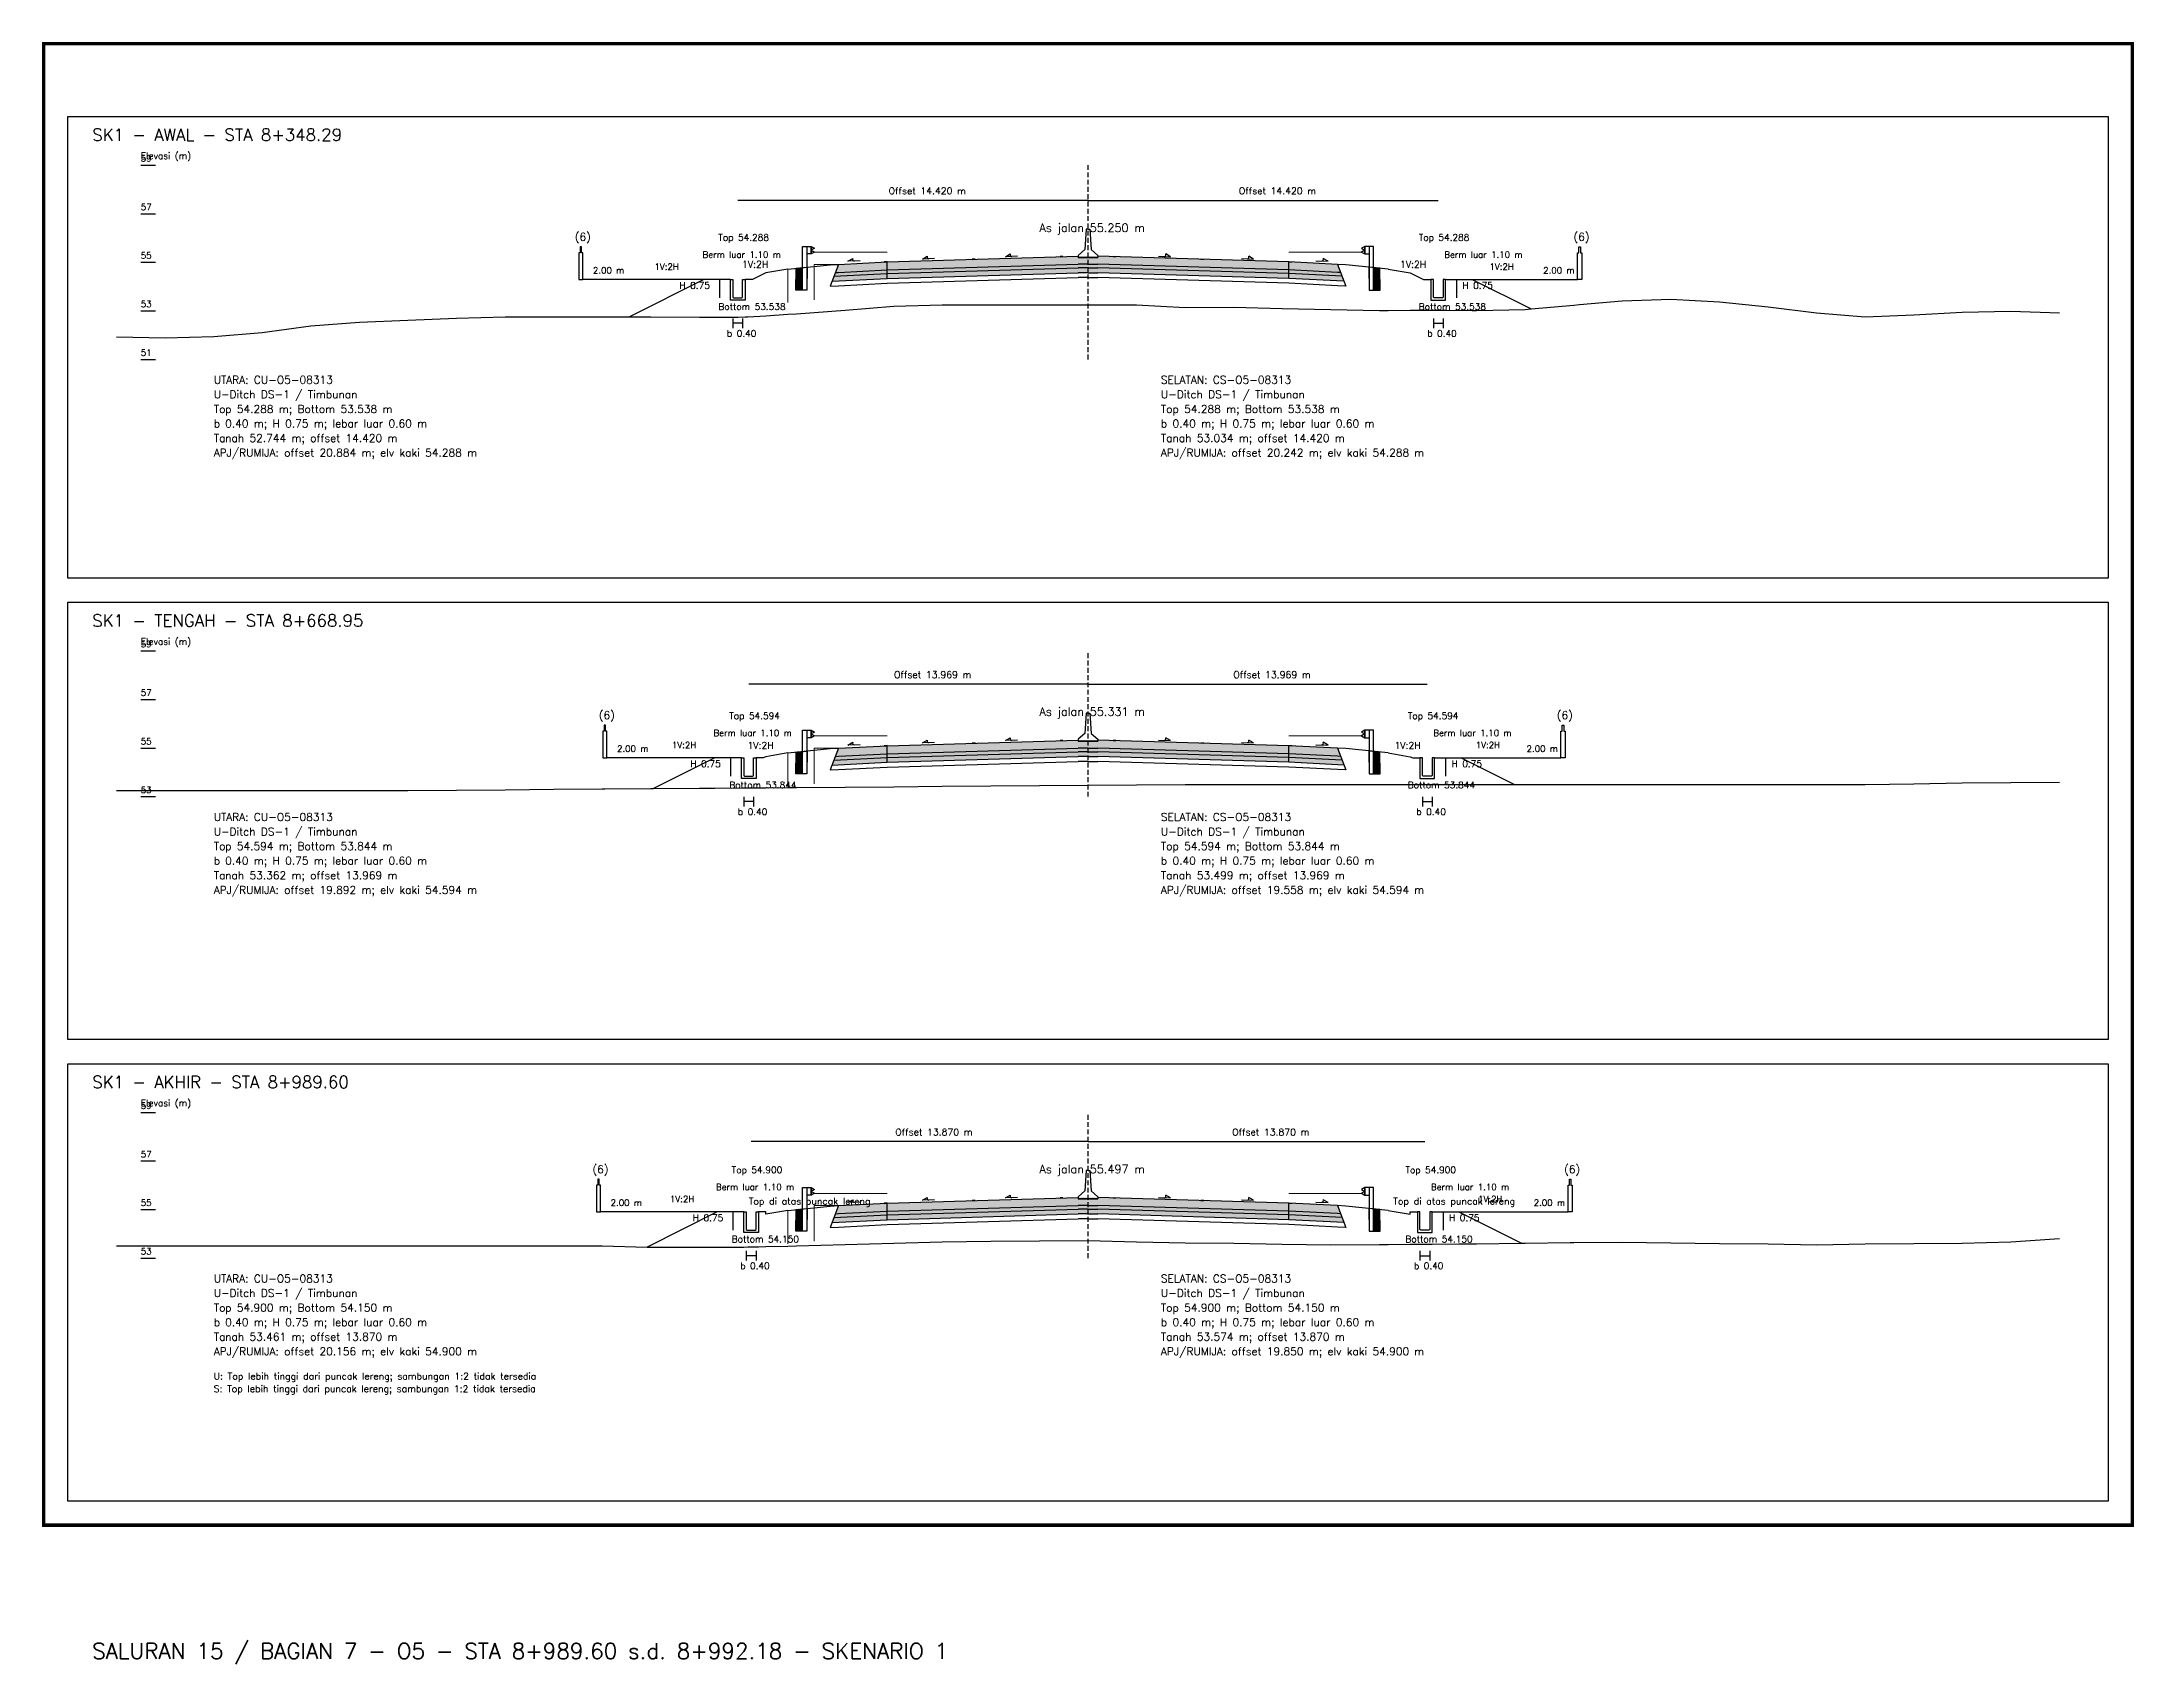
# Model space of a CAD drawing. Header units: metres. Extents: x -24715 to -24517, y 27498 to 30841.
# Drawn here: x -24714.7 to -24628.6, y 29839.7 to 29906.5 of the extents above; entities that cross this region are included whole.
import ezdxf

# ---------------------------------------------------------------- set-up
doc = ezdxf.new("R2010")
doc.units = ezdxf.units.M
doc.linetypes.add('PS_DASH', pattern=[0.3, 0.2, -0.1])
for name, color, linetype, lineweight in [('Dimensi', 230, 'Continuous', 20), ('GRS-ARSIR (HATCH)', 8, 'Continuous', 9), ('Guardrail', 20, 'Continuous', 30), ('HATCH - Beton ramping', 210, 'Continuous', 9), ('HATCH - LFA', 30, 'Continuous', 9), ('HATCH - Pavement', 50, 'Continuous', 9), ('Marka', 20, 'Continuous', 30), ('POT_ALL_GROUP', 2, 'Continuous', 70)]:
    doc.layers.add(name, color=color, linetype=linetype, lineweight=lineweight)
for name, color, linetype in [('POT_ALL_APJ', 2, 'Continuous'), ('POT_ALL_BORDER', 8, 'Continuous'), ('POT_ALL_CHANNEL1', 200, 'Continuous'), ('POT_ALL_DIM', 7, 'Continuous'), ('POT_ALL_GROUND', 1, 'Continuous'), ('POT_ALL_GUIDE', 8, 'Continuous'), ('POT_ALL_NOTE', 30, 'Continuous'), ('POT_ALL_ROAD', 4, 'Continuous')]:
    doc.layers.add(name, color=color, linetype=linetype)
doc.styles.get("Standard").update_dxf_attribs({"font": 'simplex.shx'})

# ---------------------------------------------------------------- blocks, each defined once
blk = doc.blocks.new('JALAN_ASLI_TIPIKAL_2OKT_METER')
at = {"layer": 'Guardrail', "lineweight": 9}
h = blk.add_hatch(dxfattribs=at)
h.set_pattern_fill('JIS_LC_20', color=256, scale=0.002)
h.set_pattern_definition([(45, (-29.65569, -21.99233), (-0.02828427, 0.02828427), []), (45, (-29.65489, -21.99233), (-0.02828427, 0.02828427), [])])
h.paths.add_polyline_path([(-12.025, -1.394), (-11.753, -1.394), (-11.753, -0.471), (-12.018, -0.498)])
h = blk.add_hatch(dxfattribs=at)
h.set_pattern_fill('JIS_LC_20', color=256, scale=0.002)
h.set_pattern_definition([(45, (-29.40569, -21.99233), (-0.02828427, 0.02828427), []), (45, (-29.40489, -21.99233), (-0.02828427, 0.02828427), [])])
h.paths.add_polyline_path([(12.018, -0.498), (11.753, -0.471), (11.753, -1.394), (12.025, -1.394)])
at = {"layer": 'HATCH - Beton ramping'}
h = blk.add_hatch(dxfattribs=at)
h.set_pattern_fill('AR-CONC', color=256, scale=0.0005)
h.set_pattern_definition([(50, (-28.949556, -21.99233), (0.09109233, -0.00796954), [0.009525, -0.104775]), (355, (-28.94956, -21.99233), (-0.0176217, 0.09552842), [0.00762, -0.0838203]), (100.45144, (-28.941965, -21.992995), (0.07347062, 0.08755888), [0.008095, -0.08904512]), (46.1842, (-28.94956, -21.96693), (0.13553952, -0.02102116), [0.0142875, -0.1571625]), (96.63556, (-28.93826, -21.96868), (0.11870207, 0.12371306), [0.0121425, -0.1335678]), (351.18415, (-28.94956, -21.96693), (0.11870207, 0.12371306), [0.01143, -0.12572987]), (21, (-28.936856, -21.97328), (0.0758072, -0.0511326), [0.009525, -0.104775]), (326, (-28.93686, -21.97328), (0.03090101, 0.09209398), [0.00762, -0.08382]), (71.45144, (-28.93054, -21.97754), (0.1067082, 0.04096138), [0.008095, -0.08904497]), (37.5, (-28.949556, -21.99233), (0.001544302, 0.04227752), [0, -0.082804, 0, -0.08509, 0, -0.0841375]), (7.5, (-28.949556, -21.99233), (0.03340983, 0.05009029), [0, -0.048514, 0, -0.080899, 0, -0.0320675]), (327.5, (-28.977877, -21.99233), (0.067795298, -0.002864372), [0, -0.03175, 0, -0.09906, 0, -0.131445]), (317.5, (-28.990577, -21.99233), (0.07406459, 0.01271325), [0, -0.041275, 0, -0.065786, 0, -0.093345])])
h.paths.add_polyline_path([(-8.27, -0.566), (-10.401, -0.666), (-10.461, -0.826), (-8.27, -0.716)])
h.paths.add_polyline_path([(-0.4, -0.48), (0, -0.48), (0, -0.33), (-0.4, -0.33), (-8.27, -0.566), (-8.27, -0.716)])
h = blk.add_hatch(dxfattribs=at)
h.set_pattern_fill('AR-CONC', color=256, scale=0.0005)
h.set_pattern_definition([(50, (-28.699556, -21.99233), (0.09109233, -0.00796954), [0.009525, -0.104775]), (355, (-28.69956, -21.99233), (-0.01762171, 0.09552842), [0.00762, -0.0838203]), (100.45144, (-28.691965, -21.992995), (0.07347062, 0.08755888), [0.008095, -0.08904512]), (46.1842, (-28.69956, -21.96693), (0.13553952, -0.02102116), [0.0142875, -0.1571625]), (96.63556, (-28.68826, -21.96868), (0.11870207, 0.12371306), [0.0121425, -0.1335678]), (351.18415, (-28.69956, -21.96693), (0.11870207, 0.12371306), [0.01143, -0.12572987]), (21, (-28.686856, -21.97328), (0.0758072, -0.0511326), [0.009525, -0.104775]), (326, (-28.68686, -21.97328), (0.03090101, 0.09209398), [0.00762, -0.08382]), (71.45144, (-28.68054, -21.97754), (0.10670821, 0.04096138), [0.008095, -0.08904497]), (37.5, (-28.699556, -21.99233), (0.001544302, 0.04227752), [0, -0.082804, 0, -0.08509, 0, -0.0841375]), (7.5, (-28.699556, -21.99233), (0.03340983, 0.050090287), [0, -0.048514, 0, -0.080899, 0, -0.0320675]), (327.5, (-28.727877, -21.99233), (0.067795298, -0.002864372), [0, -0.03175, 0, -0.09906, 0, -0.131445]), (317.5, (-28.740577, -21.99233), (0.07406459, 0.012713246), [0, -0.041275, 0, -0.065786, 0, -0.093345])])
h.paths.add_polyline_path([(8.27, -0.566), (10.401, -0.666), (10.461, -0.826), (8.27, -0.716)])
h.paths.add_polyline_path([(0.4, -0.48), (0, -0.48), (0, -0.33), (0.4, -0.33), (8.27, -0.566), (8.27, -0.716)])
at = {"layer": 'HATCH - LFA'}
h = blk.add_hatch(dxfattribs=at)
h.set_pattern_fill('GRAVEL', color=256, scale=0.0075)
h.set_pattern_definition([(228.012788, (-28.812396, -21.801831), (-1.524, -1.7145), [0.0256291, -2.5372863]), (184.96974, (-28.829541, -21.820881), (2.2859999991, 0.1905000109), [0.04398035, -4.3540537]), (132.510447, (-28.873356, -21.824691), (1.9050000008, -2.0954999993), [0.0310111, -3.0701042]), (267.27369, (-28.947651, -21.872316), (0.1905000004, 3.81), [0.0400503, -3.9649828]), (292.833654, (-28.949556, -21.912321), (-0.9525, 2.286), [0.0392725, -3.8879856]), (357.27369, (-28.934316, -21.948516), (-3.81, 0.1905000004), [0.0400503, -3.9649828]), (37.69424, (-28.894311, -21.950421), (-2.4764999999, -1.9050000001), [0.0529645, -5.24348365]), (72.255328, (-28.852401, -21.918036), (1.3335000004, 4.1909999999), [0.050004, -4.95039425]), (121.429566, (-28.837161, -21.870411), (-1.5240000002, 2.4764999999), [0.040186, -3.9784159]), (175.23636, (-28.858116, -21.836121), (2.0955, -0.1905), [0.0458785, -2.2480453]), (222.397438, (-28.903836, -21.832311), (-2.2859999999, -2.0955000001), [0.05933084, -5.8737579]), (138.814075, (-28.759056, -21.874221), (-1.3335, 1.143), [0.0202503, -2.0047924]), (171.469234, (-28.774296, -21.860886), (2.4765, -0.3809999996), [0.03852615, -3.8140979]), (225, (-28.8124, -21.85517), (0, -0.1905), [0.0269407, -0.242467]), (203.19859, (-28.82573, -21.832311), (0.9525, 0.381), [0.0145081, -1.4362967]), (291.80141, (-28.839066, -21.838026), (-0.1905, 0.5715), [0.0205174, -1.0053565]), (30.96376, (-28.831446, -21.857076), (0.5715, 0.381), [0.033324, -1.0774724]), (161.56505, (-28.80287, -21.83993), (0.381, -0.1905), [0.0240965, -0.5783174]), (16.38954, (-28.949556, -21.838026), (1.905, 0.5715), [0.0337566, -3.341912]), (70.346176, (-28.917171, -21.828501), (-0.762, -2.0955), [0.0283199, -2.8036662]), (293.19859, (-28.80287, -21.801831), (-0.381, 0.9525), [0.029016, -1.4217888]), (343.61046, (-28.791441, -21.828501), (-1.905, 0.5715), [0.0337566, -3.341912]), (339.443955, (-28.949556, -21.956136), (-0.9525, 0.381), [0.0325526, -1.5950801]), (294.77514, (-28.919076, -21.967566), (-0.952500001, 2.0954999995), [0.0272754, -2.7002695]), (66.80141, (-28.800966, -21.992331), (0.381, 0.9525), [0.029016, -1.4217888]), (17.354025, (-28.789536, -21.965661), (-2.4765, -0.762), [0.0319337, -3.1614282]), (69.443955, (-28.89431, -21.992331), (-0.381, -0.9525), [0.0162763, -1.6113564]), (101.30993, (-28.812396, -21.99233), (-0.1905, 0.762), [0.0097136, -0.9616496]), (165.96376, (-28.8143, -21.982806), (0.5715, -0.1905), [0.0392725, -0.7461791]), (186.009006, (-28.852401, -21.973281), (1.905, 0.1905), [0.036395, -3.6031024]), (303.69007, (-28.831446, -21.87422), (-0.1905, 0.381), [0.0274743, -0.6593832]), (353.157227, (-28.816206, -21.897081), (3.2385, -0.3809999998), [0.0479668, -4.7487007]), (60.945396, (-28.76858, -21.902796), (-0.762, -1.3335), [0.0196131, -1.9417044]), (90, (-28.75906, -21.88565), (-0.1905, 0.1905), [0.01143, -0.17907]), (120.256437, (-28.856211, -21.967566), (0.762, -1.3335), [0.026465, -2.6200456]), (48.012787, (-28.869546, -21.944706), (1.524, 1.7145), [0.0512582, -2.5116572]), (0, (-28.83526, -21.9066), (0.1905, 0.1905), [0.04953, -0.14097]), (325.304846, (-28.785726, -21.906606), (1.9050000007, -1.333499999), [0.0301207, -2.9819488]), (254.0546, (-28.76096, -21.92375), (-0.1905, -0.762), [0.0277372, -1.3591238]), (207.645975, (-28.768581, -21.950421), (-3.6195000001, -1.9049999997), [0.0451609, -4.4709348]), (175.426079, (-28.808586, -21.971376), (-2.4765, 0.1905), [0.0477772, -4.7299385])])
h.paths.add_polyline_path([(-8.27, -0.716), (-10.461, -0.826), (-10.54, -1.03), (-8.27, -0.916)])
h.paths.add_polyline_path([(-0.4, -0.68), (0, -0.68), (0, -0.48), (-0.4, -0.48), (-8.27, -0.716), (-8.27, -0.916)])
h = blk.add_hatch(dxfattribs=at)
h.set_pattern_fill('GRAVEL', color=256, scale=0.0075)
h.set_pattern_definition([(228.012788, (-28.562396, -21.801831), (-1.524, -1.7145), [0.0256291, -2.5372863]), (184.96974, (-28.579541, -21.820881), (2.2859999991, 0.1905000109), [0.04398035, -4.3540537]), (132.510447, (-28.623356, -21.824691), (1.9050000008, -2.0954999993), [0.0310111, -3.0701042]), (267.27369, (-28.697651, -21.872316), (0.1905000004, 3.81), [0.04005034, -3.9649828]), (292.833654, (-28.699556, -21.912321), (-0.9525, 2.286), [0.0392725, -3.8879856]), (357.27369, (-28.684316, -21.948516), (-3.81, 0.1905000004), [0.04005034, -3.9649828]), (37.69424, (-28.644311, -21.950421), (-2.4764999999, -1.9050000001), [0.0529645, -5.24348365]), (72.255328, (-28.602401, -21.918036), (1.3335000004, 4.1909999999), [0.050004, -4.95039425]), (121.429566, (-28.587161, -21.870411), (-1.5240000002, 2.4764999999), [0.040186, -3.9784159]), (175.23636, (-28.608116, -21.836121), (2.0955, -0.1905000003), [0.0458785, -2.2480453]), (222.397438, (-28.653836, -21.832311), (-2.2859999999, -2.0955000001), [0.05933084, -5.87375794]), (138.814075, (-28.509056, -21.874221), (-1.3335, 1.143), [0.02025034, -2.0047924]), (171.469234, (-28.524296, -21.860886), (2.4765, -0.3809999996), [0.03852615, -3.8140979]), (225, (-28.5624, -21.85517), (0, -0.1905), [0.0269407, -0.242467]), (203.19859, (-28.57573, -21.832311), (0.9525, 0.381), [0.0145081, -1.4362967]), (291.80141, (-28.589066, -21.838026), (-0.1905, 0.5715), [0.0205174, -1.0053565]), (30.96376, (-28.581446, -21.857076), (0.5715, 0.381), [0.033324, -1.0774724]), (161.56505, (-28.55287, -21.83993), (0.381, -0.1905), [0.0240965, -0.57831736]), (16.38954, (-28.699556, -21.838026), (1.905, 0.5715), [0.0337566, -3.341912]), (70.346176, (-28.667171, -21.828501), (-0.762, -2.0955), [0.0283199, -2.8036662]), (293.19859, (-28.55287, -21.801831), (-0.381, 0.9525), [0.029016, -1.4217888]), (343.61046, (-28.541441, -21.828501), (-1.905, 0.5714999999), [0.0337566, -3.341912]), (339.443955, (-28.699556, -21.956136), (-0.9525, 0.381), [0.03255264, -1.5950801]), (294.77514, (-28.669076, -21.967566), (-0.952500001, 2.0954999995), [0.0272754, -2.7002695]), (66.80141, (-28.550966, -21.992331), (0.381, 0.9525), [0.029016, -1.4217888]), (17.354025, (-28.539536, -21.965661), (-2.4765, -0.7620000002), [0.0319337, -3.1614282]), (69.443955, (-28.64431, -21.992331), (-0.381, -0.9525), [0.0162763, -1.6113564]), (101.30993, (-28.562396, -21.99233), (-0.1905, 0.762), [0.0097136, -0.9616496]), (165.96376, (-28.5643, -21.982806), (0.5715, -0.1905), [0.0392725, -0.7461791]), (186.009006, (-28.602401, -21.973281), (1.905, 0.1905), [0.036395, -3.6031024]), (303.69007, (-28.581446, -21.87422), (-0.1905, 0.381), [0.0274743, -0.6593832]), (353.157227, (-28.566206, -21.897081), (3.2385, -0.3809999998), [0.04796676, -4.7487007]), (60.945396, (-28.51858, -21.902796), (-0.762, -1.3335), [0.0196131, -1.9417044]), (90, (-28.50906, -21.88565), (-0.1905, 0.1905), [0.01143, -0.17907]), (120.256437, (-28.606211, -21.967566), (0.762, -1.3335), [0.026465, -2.62004556]), (48.012787, (-28.619546, -21.944706), (1.524, 1.7145), [0.0512582, -2.5116572]), (0, (-28.58526, -21.9066), (0.1905, 0.1905), [0.04953, -0.14097]), (325.304846, (-28.535726, -21.906606), (1.9050000007, -1.333499999), [0.0301207, -2.98194875]), (254.054604, (-28.51096, -21.92375), (-0.1905, -0.762), [0.0277372, -1.35912375]), (207.645975, (-28.518581, -21.950421), (-3.6195000001, -1.9049999997), [0.0451609, -4.4709348]), (175.426079, (-28.558586, -21.971376), (-2.4765, 0.1905), [0.0477772, -4.7299385])])
h.paths.add_polyline_path([(8.27, -0.716), (10.461, -0.826), (10.54, -1.03), (8.27, -0.916)])
h.paths.add_polyline_path([(0.4, -0.68), (0, -0.68), (0, -0.48), (0.4, -0.48), (8.27, -0.716), (8.27, -0.916)])
at = {"layer": 'HATCH - Pavement'}
h = blk.add_hatch(dxfattribs=at)
h.set_pattern_fill('AR-CONC', color=256, scale=0.001)
h.set_pattern_definition([(50, (-89.43046, -52.62889), (0.18218467, -0.01593909), [0.01905, -0.20955]), (355, (-89.43046, -52.6289), (-0.03524342, 0.19105685), [0.01524, -0.1676406]), (100.45144, (-89.41528, -52.63022), (0.14694125, 0.17511775), [0.01619, -0.17809024]), (46.1842, (-89.43046, -52.5781), (0.27107904, -0.04204233), [0.028575, -0.314325]), (96.63556, (-89.40787, -52.5816), (0.23740413, 0.2474261), [0.024285, -0.2671356]), (351.18415, (-89.43046, -52.5781), (0.2374041, 0.2474261), [0.02286, -0.2514597]), (21, (-89.40506, -52.59079), (0.1516144, -0.1022652), [0.01905, -0.20955]), (326, (-89.40506, -52.5908), (0.06180203, 0.18418797), [0.01524, -0.16764]), (71.45144, (-89.39243, -52.59931), (0.21341642, 0.08192277), [0.01619, -0.17808994]), (37.5, (-89.43046, -52.62889), (0.003088603, 0.08455504), [0, -0.165608, 0, -0.17018, 0, -0.168275]), (7.5, (-89.43046, -52.62889), (0.06681966, 0.100180575), [0, -0.097028, 0, -0.161798, 0, -0.064135]), (327.5, (-89.4871, -52.62889), (0.135590595, -0.005728744), [0, -0.0635, 0, -0.19812, 0, -0.26289]), (317.5, (-89.5125, -52.62889), (0.14812918, 0.02542649), [0, -0.08255, 0, -0.131572, 0, -0.18669])])
h.paths.add_polyline_path([(-8.27, -0.236), (-10.27, -0.336), (-10.401, -0.673), (-10.27, -0.666), (-8.27, -0.566)])
h.paths.add_polyline_path([(-0.4, -0.33), (0, -0.33), (0, 0), (-0.4, 0), (-8.27, -0.236), (-8.27, -0.566)])
h = blk.add_hatch(dxfattribs=at)
h.set_pattern_fill('AR-CONC', color=256, scale=0.001)
h.set_pattern_definition([(50, (-89.18046, -52.62889), (0.18218467, -0.01593909), [0.01905, -0.20955]), (355, (-89.18046, -52.6289), (-0.03524342, 0.19105685), [0.01524, -0.16764058]), (100.45144, (-89.16528, -52.63022), (0.14694125, 0.17511775), [0.01619, -0.17809024]), (46.1842, (-89.18046, -52.5781), (0.27107904, -0.04204233), [0.028575, -0.314325]), (96.63556, (-89.15787, -52.5816), (0.23740413, 0.2474261), [0.024285, -0.2671356]), (351.18415, (-89.18046, -52.5781), (0.2374041, 0.2474261), [0.02286, -0.2514597]), (21, (-89.15506, -52.59079), (0.1516144, -0.1022652), [0.01905, -0.20955]), (326, (-89.15506, -52.5908), (0.06180203, 0.18418797), [0.01524, -0.16764]), (71.45144, (-89.14243, -52.59931), (0.21341642, 0.08192277), [0.01619, -0.17808994]), (37.5, (-89.18046, -52.62889), (0.003088603, 0.08455504), [0, -0.165608, 0, -0.17018, 0, -0.168275]), (7.5, (-89.18046, -52.62889), (0.06681966, 0.100180575), [0, -0.097028, 0, -0.161798, 0, -0.064135]), (327.5, (-89.2371, -52.62889), (0.135590595, -0.005728744), [0, -0.0635, 0, -0.19812, 0, -0.26289]), (317.5, (-89.2625, -52.62889), (0.14812918, 0.02542649), [0, -0.08255, 0, -0.131572, 0, -0.18669])])
h.paths.add_polyline_path([(8.27, -0.236), (10.27, -0.336), (10.401, -0.673), (10.27, -0.666), (8.27, -0.566)])
h.paths.add_polyline_path([(0.4, -0.33), (0, -0.33), (0, 0), (0.4, 0), (8.27, -0.236), (8.27, -0.566)])
at = {"layer": 'Marka'}
h = blk.add_hatch(color=256, dxfattribs=at)
h.dxf.hatch_style = 1
h.paths.add_polyline_path([(-8.27, -0.23), (-8.39, -0.236), (-8.39, -0.242), (-8.27, -0.236)])
h.paths.add_polyline_path([(-4.65, -0.122), (-4.77, -0.125), (-4.77, -0.131), (-4.65, -0.128)])
h.paths.add_polyline_path([(-1.03, -0.019), (-1.03, -0.013), (-1.15, -0.017), (-1.15, -0.023)])
h = blk.add_hatch(color=256, dxfattribs=at)
h.dxf.hatch_style = 1
h.paths.add_polyline_path([(8.27, -0.23), (8.39, -0.236), (8.39, -0.242), (8.27, -0.236)])
h.paths.add_polyline_path([(4.65, -0.122), (4.77, -0.125), (4.77, -0.131), (4.65, -0.128)])
h.paths.add_polyline_path([(1.03, -0.019), (1.03, -0.013), (1.15, -0.017), (1.15, -0.023)])
for p, q in [((-8.27, -0.236), (-0.4, 0)), ((8.27, -0.236), (0.4, 0)), ((-12.353, -0.533), (-10.622, -0.354)), ((-10.27, -0.336), (-10.62, -1.234)), ((-10.62, -0.354), (-10.27, -0.336)), ((-10.461, -0.826), (-8.27, -0.716)), ((-10.401, -0.673), (-10.27, -0.666)), ((-10.27, -0.336), (-8.27, -0.236)), ((-10.27, -0.666), (-8.27, -0.566)), ((-8.27, -0.916), (-8.27, -0.236)), ((-8.27, -0.566), (-0.4, -0.33)), ((-8.27, -0.716), (-0.4, -0.48)), ((-8.27, -0.916), (-0.4, -0.68)), ((0, -0.05), (-0.4, -0.05)), ((0, -0.33), (-0.4, -0.33)), ((0, -0.48), (-0.4, -0.48)), ((0, -0.68), (-0.4, -0.68)), ((0, -0.05), (0.4, -0.05)), ((0, -0.33), (0.4, -0.33)), ((0, -0.48), (0.4, -0.48)), ((0, -0.68), (0.4, -0.68)), ((8.27, -0.566), (0.4, -0.33)), ((8.27, -0.716), (0.4, -0.48)), ((8.27, -0.916), (0.4, -0.68)), ((8.27, -0.916), (8.27, -0.236)), ((10.27, -0.336), (8.27, -0.236)), ((10.27, -0.666), (8.27, -0.566)), ((10.461, -0.826), (8.27, -0.716)), ((10.27, -0.336), (10.62, -1.234)), ((10.62, -0.354), (10.27, -0.336)), ((10.401, -0.673), (10.27, -0.666)), ((12.353, -0.533), (10.622, -0.354)), ((-10.62, -1.234), (-10.27, -1.216)), ((-10.54, -1.03), (-8.27, -0.916)), ((-10.27, -1.216), (-8.27, -1.116)), ((-8.27, -1.116), (-0.4, -0.88)), ((0, -0.88), (-0.4, -0.88)), ((0, -0.88), (0.4, -0.88)), ((8.27, -1.116), (0.4, -0.88)), ((10.54, -1.03), (8.27, -0.916)), ((10.27, -1.216), (8.27, -1.116)), ((10.62, -1.234), (10.27, -1.216))]:
    blk.add_line(p, q)
for points in [[(0, 1.11), (-0.075, 1.11), (-0.125, 0.27), (-0.4, 0.03), (-0.4, -0.05), (0, -0.05)], [(0, 1.11), (0.075, 1.11), (0.125, 0.27), (0.4, 0.03), (0.4, -0.05), (0, -0.05)], [(-6.818, -0.116), (-6.616, 0)], [(-3.401, -0.02), (-3.199, 0.096)], [(3.401, -0.02), (3.199, 0.096)], [(6.818, -0.116), (6.616, 0)], [(-9.887, -0.208), (-9.686, -0.092)], [(-9.387, -0.193), (-9.887, -0.208)], [(-6.318, -0.101), (-6.818, -0.116)], [(-2.901, -0.005), (-3.401, -0.02)], [(2.901, -0.005), (3.401, -0.02)], [(6.318, -0.101), (6.818, -0.116)], [(9.387, -0.193), (9.887, -0.208)], [(9.887, -0.208), (9.686, -0.092)]]:
    blk.add_lwpolyline(points)
for centre, start, end in [((-6.556, -0.037), 148.28164, 271.71836), ((-3.139, 0.059), 148.28164, 271.71836), ((3.139, 0.059), 268.28164, 31.71836), ((6.556, -0.037), 268.28164, 31.71836), ((-9.625, -0.129), 148.28164, 271.71836), ((9.625, -0.129), 268.28164, 31.71836)]:
    blk.add_arc(centre, 0.0711, start, end)
at = {"layer": 'Dimensi'}
for p, q in [((-8.27, 0.168), (-11.27, 0.168)), ((8.27, 0.168), (11.27, 0.168))]:
    blk.add_line(p, q, dxfattribs=at)
at = {"layer": 'GRS-ARSIR (HATCH)'}
for p, q in [((-12.353, -0.533), (-12.353, -1.909)), ((-11.27, -0.336), (-11.27, -1.803)), ((-10.27, -0.336), (-11.27, -0.336))]:
    blk.add_line(p, q, dxfattribs=at)
at = {"layer": 'Guardrail'}
for points in [[(-11.753, -1.394), (-11.753, 0.406), (-11.575, 0.406), (-11.575, -1.394), (-11.753, -1.394)], [(-11.575, 0.406), (-11.397, 0.406), (-11.397, 0.094), (-11.575, 0.094)], [(-11.397, 0.25), (-11.397, 0.406), (-11.262, 0.328), (-11.397, 0.25)], [(-11.397, 0.094), (-11.397, 0.25), (-11.262, 0.172), (-11.397, 0.094)], [(11.397, 0.25), (11.397, 0.406), (11.262, 0.328), (11.397, 0.25)], [(11.397, 0.094), (11.397, 0.25), (11.262, 0.172), (11.397, 0.094)], [(11.575, 0.406), (11.397, 0.406), (11.397, 0.094), (11.575, 0.094)], [(11.753, -1.394), (11.753, 0.406), (11.575, 0.406), (11.575, -1.394), (11.753, -1.394)], [(-11.575, -1.394), (-12.025, -1.394), (-12.018, -0.498), (-11.568, -0.453), (-11.575, -1.394)], [(11.575, -1.394), (12.025, -1.394), (12.018, -0.498), (11.568, -0.453), (11.575, -1.394)]]:
    blk.add_lwpolyline(points, dxfattribs=at)
at = {"layer": 'Marka'}
for points in [[(-8.39, -0.242), (-8.27, -0.236), (-8.27, -0.23), (-8.39, -0.236), (-8.39, -0.242)], [(8.39, -0.242), (8.27, -0.236), (8.27, -0.23), (8.39, -0.236), (8.39, -0.242)]]:
    blk.add_lwpolyline(points, dxfattribs=at)
for points in [[(-4.65, -0.122), (-4.77, -0.125), (-4.77, -0.131), (-4.65, -0.128)], [(-1.03, -0.013), (-1.15, -0.017), (-1.15, -0.023), (-1.03, -0.019)], [(1.03, -0.013), (1.15, -0.017), (1.15, -0.023), (1.03, -0.019)], [(4.65, -0.122), (4.77, -0.125), (4.77, -0.131), (4.65, -0.128)]]:
    blk.add_lwpolyline(points, close=True, dxfattribs=at)

msp = doc.modelspace()

# ---------------------------------------------------------------- linework, layer by layer
at = {"layer": 'POT_ALL_APJ', "linetype": 'Continuous'}
for points in [[(-24692.61852, 29897.77387), (-24692.61852, 29896.66946), (-24692.44852, 29896.66946), (-24692.44852, 29897.77387), (-24692.50352, 29897.77387), (-24692.50352, 29898.02387), (-24692.53352, 29898.02387), (-24692.56352, 29898.02387), (-24692.56352, 29897.77387), (-24692.61852, 29897.77387)], [(-24651.3226, 29897.77387), (-24651.3226, 29896.66946), (-24651.4926, 29896.66946), (-24651.4926, 29897.77387), (-24651.4376, 29897.77387), (-24651.4376, 29898.02387), (-24651.4076, 29898.02387), (-24651.3776, 29898.02387), (-24651.3776, 29897.77387), (-24651.3226, 29897.77387)], [(-24687.46895, 29896.66946), (-24692.44852, 29896.66946)], [(-24655.82984, 29896.66946), (-24651.4926, 29896.66946)], [(-24691.62669, 29878.07971), (-24691.62669, 29876.9753), (-24691.45669, 29876.9753), (-24691.45669, 29878.07971), (-24691.51169, 29878.07971), (-24691.51169, 29878.32971), (-24691.54169, 29878.32971), (-24691.57169, 29878.32971), (-24691.57169, 29878.07971), (-24691.62669, 29878.07971)], [(-24652.00632, 29878.07971), (-24652.00632, 29876.9753), (-24652.17632, 29876.9753), (-24652.17632, 29878.07971), (-24652.12132, 29878.07971), (-24652.12132, 29878.32971), (-24652.09132, 29878.32971), (-24652.06132, 29878.32971), (-24652.06132, 29878.07971), (-24652.00632, 29878.07971)], [(-24687.01862, 29876.9753), (-24691.45669, 29876.9753)], [(-24656.28017, 29876.9753), (-24652.17632, 29876.9753)], [(-24691.88993, 29859.38556), (-24691.88993, 29858.28115), (-24691.71993, 29858.28115), (-24691.71993, 29859.38556), (-24691.77493, 29859.38556), (-24691.77493, 29859.63556), (-24691.80493, 29859.63556), (-24691.83493, 29859.63556), (-24691.83493, 29859.38556), (-24691.88993, 29859.38556)], [(-24651.71403, 29859.38556), (-24651.71403, 29858.28115), (-24651.88403, 29858.28115), (-24651.88403, 29859.38556), (-24651.82903, 29859.38556), (-24651.82903, 29859.63556), (-24651.79903, 29859.63556), (-24651.76903, 29859.63556), (-24651.76903, 29859.38556), (-24651.71403, 29859.38556)], [(-24686.91931, 29858.28115), (-24691.71993, 29858.28115)], [(-24656.37948, 29858.28115), (-24651.88403, 29858.28115)]]:
    msp.add_lwpolyline(points, dxfattribs=at)
at = {"layer": 'POT_ALL_BORDER', "linetype": 'Continuous'}
for points in [[(-24713.64939, 29903.3816), (-24629.64939, 29903.3816), (-24629.64939, 29884.3816), (-24713.64939, 29884.3816), (-24713.64939, 29903.3816)], [(-24713.64939, 29883.3816), (-24629.64939, 29883.3816), (-24629.64939, 29865.3816), (-24713.64939, 29865.3816), (-24713.64939, 29883.3816)], [(-24713.64939, 29864.3816), (-24629.64939, 29864.3816), (-24629.64939, 29846.3816), (-24713.64939, 29846.3816), (-24713.64939, 29864.3816)]]:
    msp.add_lwpolyline(points, dxfattribs=at)
at = {"layer": 'POT_ALL_CHANNEL1', "linetype": 'Continuous'}
for points in [[(-24685.86895, 29896.66946), (-24685.76895, 29896.66946), (-24685.76895, 29895.81946), (-24686.36895, 29895.81946), (-24686.36895, 29896.66946), (-24686.26895, 29896.66946), (-24686.26895, 29895.94946), (-24686.23895, 29895.91946), (-24685.89895, 29895.91946), (-24685.86895, 29895.94946), (-24685.86895, 29896.66946)], [(-24657.42984, 29896.66946), (-24657.52984, 29896.66946), (-24657.52984, 29895.81946), (-24656.92984, 29895.81946), (-24656.92984, 29896.66946), (-24657.02984, 29896.66946), (-24657.02984, 29895.94946), (-24657.05984, 29895.91946), (-24657.39984, 29895.91946), (-24657.42984, 29895.94946), (-24657.42984, 29896.66946)], [(-24685.41862, 29876.9753), (-24685.31862, 29876.9753), (-24685.31862, 29876.1253), (-24685.91862, 29876.1253), (-24685.91862, 29876.9753), (-24685.81862, 29876.9753), (-24685.81862, 29876.2553), (-24685.78862, 29876.2253), (-24685.44862, 29876.2253), (-24685.41862, 29876.2553), (-24685.41862, 29876.9753)], [(-24657.88017, 29876.9753), (-24657.98017, 29876.9753), (-24657.98017, 29876.1253), (-24657.38017, 29876.1253), (-24657.38017, 29876.9753), (-24657.48017, 29876.9753), (-24657.48017, 29876.2553), (-24657.51017, 29876.2253), (-24657.85017, 29876.2253), (-24657.88017, 29876.2553), (-24657.88017, 29876.9753)], [(-24685.31931, 29858.28115), (-24685.21931, 29858.28115), (-24685.21931, 29857.43115), (-24685.81931, 29857.43115), (-24685.81931, 29858.28115), (-24685.71931, 29858.28115), (-24685.71931, 29857.56115), (-24685.68931, 29857.53115), (-24685.34931, 29857.53115), (-24685.31931, 29857.56115), (-24685.31931, 29858.28115)], [(-24657.97948, 29858.28115), (-24658.07948, 29858.28115), (-24658.07948, 29857.43115), (-24657.47948, 29857.43115), (-24657.47948, 29858.28115), (-24657.57948, 29858.28115), (-24657.57948, 29857.56115), (-24657.60948, 29857.53115), (-24657.94948, 29857.53115), (-24657.97948, 29857.56115), (-24657.97948, 29858.28115)]]:
    msp.add_lwpolyline(points, dxfattribs=at)
at = {"layer": 'POT_ALL_DIM', "linetype": 'Continuous'}
for points in [[(-24671.64939, 29899.9316), (-24686.06895, 29899.9316)], [(-24671.64939, 29899.9316), (-24657.22984, 29899.9316)], [(-24686.81895, 29896.66946), (-24686.81895, 29895.91946)], [(-24656.47984, 29896.66946), (-24656.47984, 29895.91946)], [(-24686.26895, 29895.06946), (-24686.26895, 29894.66946)], [(-24685.86895, 29895.06946), (-24685.86895, 29894.66946)], [(-24657.42984, 29895.06946), (-24657.42984, 29894.66946)], [(-24657.02984, 29895.06946), (-24657.02984, 29894.66946)], [(-24685.86895, 29894.86946), (-24686.26895, 29894.86946)], [(-24657.42984, 29894.86946), (-24657.02984, 29894.86946)], [(-24671.64939, 29880.01228), (-24685.61862, 29880.01228)], [(-24671.64939, 29880.01228), (-24657.68017, 29880.01228)], [(-24686.36862, 29876.9753), (-24686.36862, 29876.2253)], [(-24656.93017, 29876.9753), (-24656.93017, 29876.2253)], [(-24685.81862, 29875.3753), (-24685.81862, 29874.9753)], [(-24685.41862, 29875.1753), (-24685.81862, 29875.1753)], [(-24685.41862, 29875.3753), (-24685.41862, 29874.9753)], [(-24657.88017, 29875.3753), (-24657.88017, 29874.9753)], [(-24657.88017, 29875.1753), (-24657.48017, 29875.1753)], [(-24657.48017, 29875.3753), (-24657.48017, 29874.9753)], [(-24671.64939, 29861.1786), (-24685.51931, 29861.1786)], [(-24671.64939, 29861.1786), (-24657.77948, 29861.1786)], [(-24686.26931, 29858.28115), (-24686.26931, 29857.53115)], [(-24657.02948, 29858.28115), (-24657.02948, 29857.53115)], [(-24685.71931, 29856.68115), (-24685.71931, 29856.28115)], [(-24685.31931, 29856.48115), (-24685.71931, 29856.48115)], [(-24685.31931, 29856.68115), (-24685.31931, 29856.28115)], [(-24657.97948, 29856.68115), (-24657.97948, 29856.28115)], [(-24657.97948, 29856.48115), (-24657.57948, 29856.48115)], [(-24657.57948, 29856.68115), (-24657.57948, 29856.28115)]]:
    msp.add_lwpolyline(points, dxfattribs=at)
at = {"layer": 'POT_ALL_GROUND', "linetype": 'Continuous'}
for points in [[(-24711.64939, 29894.30526), (-24709.64939, 29894.2751), (-24707.64939, 29894.32484), (-24705.64939, 29894.4961), (-24703.64939, 29894.76019), (-24701.64939, 29894.92137), (-24699.64939, 29894.99771), (-24697.64939, 29895.07471), (-24695.64939, 29895.13304), (-24693.64939, 29895.13842), (-24692.53352, 29895.14142), (-24691.64939, 29895.1399), (-24690.53352, 29895.1372), (-24689.64939, 29895.13507), (-24687.64939, 29895.12048), (-24687.46895, 29895.11902), (-24686.36895, 29895.12521), (-24686.06895, 29895.12596), (-24685.76895, 29895.12856), (-24685.64939, 29895.13001), (-24684.91931, 29895.17436), (-24684.00267, 29895.23992), (-24683.64939, 29895.26519), (-24681.64939, 29895.40996), (-24679.64939, 29895.57364), (-24677.64939, 29895.6316), (-24675.64939, 29895.6316), (-24673.64939, 29895.6316), (-24671.64939, 29895.6316), (-24669.64939, 29895.6316), (-24667.64939, 29895.51436), (-24665.64939, 29895.52673), (-24663.64939, 29895.48024), (-24661.64939, 29895.43749), (-24659.64939, 29895.39729), (-24659.29612, 29895.39806), (-24658.37948, 29895.40289), (-24657.64939, 29895.41087), (-24657.52984, 29895.41218), (-24657.22984, 29895.41545), (-24656.92984, 29895.41495), (-24655.82984, 29895.3965), (-24655.64939, 29895.39347), (-24653.64939, 29895.43679), (-24653.4076, 29895.45841), (-24651.64939, 29895.61562), (-24651.4076, 29895.63768), (-24649.64939, 29895.79592), (-24647.64939, 29895.8676), (-24645.64939, 29895.75652), (-24643.64939, 29895.54064), (-24641.64939, 29895.30221), (-24639.64939, 29895.1316), (-24637.64939, 29895.21147), (-24635.64939, 29895.3334), (-24633.64939, 29895.37159), (-24631.64939, 29895.30095)], [(-24711.64939, 29875.63181), (-24709.64939, 29875.63194), (-24707.64939, 29875.63182), (-24705.64939, 29875.6316), (-24703.64939, 29875.6316), (-24701.64939, 29875.6316), (-24699.64939, 29875.63572), (-24697.64939, 29875.65122), (-24695.64939, 29875.66672), (-24693.64939, 29875.68222), (-24691.64939, 29875.69772), (-24691.54169, 29875.69855), (-24689.64939, 29875.713), (-24689.54169, 29875.71382), (-24687.64939, 29875.72819), (-24687.01862, 29875.73298), (-24685.91862, 29875.74133), (-24685.64939, 29875.74337), (-24685.61862, 29875.74361), (-24685.31862, 29875.74588), (-24684.91931, 29875.74898), (-24684.00267, 29875.75622), (-24683.64939, 29875.75901), (-24681.64939, 29875.77481), (-24679.64939, 29875.7906), (-24677.64939, 29875.80569), (-24675.64939, 29875.82064), (-24673.64939, 29875.83558), (-24671.64939, 29875.85027), (-24669.64939, 29875.86488), (-24667.64939, 29875.88033), (-24665.64939, 29875.88132), (-24663.64939, 29875.88125), (-24661.64939, 29875.88118), (-24659.64939, 29875.88112), (-24659.29612, 29875.88111), (-24658.37948, 29875.88107), (-24657.98017, 29875.88106), (-24657.68017, 29875.88105), (-24657.64939, 29875.88105), (-24657.38017, 29875.88104), (-24656.28017, 29875.881), (-24655.64939, 29875.88098), (-24654.09132, 29875.88091), (-24653.64939, 29875.88089), (-24652.09132, 29875.88095), (-24651.64939, 29875.88098), (-24649.64939, 29875.88107), (-24647.64939, 29875.88117), (-24645.64939, 29875.88127), (-24643.64939, 29875.88137), (-24641.64939, 29875.88149), (-24639.64939, 29875.8852), (-24637.64939, 29875.91404), (-24635.64939, 29875.94288), (-24633.64939, 29875.96154), (-24631.64939, 29875.97745)], [(-24711.64939, 29856.88746), (-24709.64939, 29856.88667), (-24707.64939, 29856.88589), (-24705.64939, 29856.88542), (-24703.64939, 29856.88742), (-24701.64939, 29856.88922), (-24699.64939, 29856.88983), (-24697.64939, 29856.88686), (-24695.64939, 29856.88735), (-24693.64939, 29856.88849), (-24691.80493, 29856.88412), (-24691.64939, 29856.88373), (-24689.80493, 29856.8383), (-24689.64939, 29856.83562), (-24687.64939, 29856.83543), (-24686.91931, 29856.83471), (-24685.81931, 29856.83618), (-24685.64939, 29856.8399), (-24685.51931, 29856.84274), (-24685.21931, 29856.84929), (-24684.91931, 29856.85584), (-24684.00267, 29856.87586), (-24683.64939, 29856.88603), (-24681.64939, 29856.94148), (-24679.64939, 29856.99692), (-24677.64939, 29857.05289), (-24675.64939, 29857.08493), (-24673.64939, 29857.09683), (-24671.64939, 29857.10872), (-24669.64939, 29857.05554), (-24667.64939, 29857.00749), (-24665.64939, 29857.00191), (-24663.64939, 29856.95079), (-24661.64939, 29856.92778), (-24659.64939, 29856.93903), (-24659.29612, 29856.94249), (-24658.37948, 29856.95053), (-24658.07948, 29856.95316), (-24657.77948, 29856.9558), (-24657.64939, 29856.95694), (-24657.47948, 29856.95843), (-24656.37948, 29856.96809), (-24655.64939, 29856.97449), (-24653.79903, 29856.99088), (-24653.64939, 29856.9961), (-24651.79903, 29857.02487), (-24651.64939, 29857.02666), (-24649.64939, 29857.03968), (-24647.64939, 29857.01474), (-24645.64939, 29856.98979), (-24643.64939, 29856.9631), (-24641.64939, 29856.92885), (-24639.64939, 29856.96523), (-24637.64939, 29856.97912), (-24635.64939, 29856.99458), (-24633.64939, 29857.04792), (-24631.64939, 29857.18866)]]:
    msp.add_lwpolyline(points, dxfattribs=at)
at = {"layer": 'POT_ALL_GROUP', "linetype": 'Continuous', "lineweight": 70, "const_width": 0.15}
msp.add_lwpolyline([(-24714.64939, 29906.3816), (-24628.64939, 29906.3816), (-24628.64939, 29845.3816), (-24714.64939, 29845.3816), (-24714.64939, 29906.3816)], dxfattribs=at)
at = {"layer": 'POT_ALL_GUIDE', "linetype": 'Continuous'}
for points in [[(-24710.64939, 29901.3816), (-24710.04939, 29901.3816)], [(-24710.64939, 29899.3816), (-24710.04939, 29899.3816)], [(-24710.64939, 29897.3816), (-24710.04939, 29897.3816)], [(-24710.64939, 29895.3816), (-24710.04939, 29895.3816)], [(-24710.64939, 29893.3816), (-24710.04939, 29893.3816)], [(-24710.64939, 29881.3816), (-24710.04939, 29881.3816)], [(-24710.64939, 29879.3816), (-24710.04939, 29879.3816)], [(-24710.64939, 29877.3816), (-24710.04939, 29877.3816)], [(-24710.64939, 29875.3816), (-24710.04939, 29875.3816)], [(-24710.64939, 29862.3816), (-24710.04939, 29862.3816)], [(-24710.64939, 29860.3816), (-24710.04939, 29860.3816)], [(-24710.64939, 29858.3816), (-24710.04939, 29858.3816)], [(-24710.64939, 29856.3816), (-24710.04939, 29856.3816)]]:
    msp.add_lwpolyline(points, dxfattribs=at)
at = {"layer": 'POT_ALL_GUIDE', "linetype": 'PS_DASH'}
for points in [[(-24671.64939, 29893.3816), (-24671.64939, 29901.3816)], [(-24671.64939, 29875.3816), (-24671.64939, 29881.3816)], [(-24671.64939, 29856.3816), (-24671.64939, 29862.3816)]]:
    msp.add_lwpolyline(points, dxfattribs=at)
at = {"layer": 'POT_ALL_ROAD', "linetype": 'Continuous'}
for points in [[(-24687.46895, 29896.66946), (-24690.53352, 29895.1372)], [(-24686.36895, 29896.66946), (-24687.46895, 29896.66946)], [(-24684.00267, 29897.09821), (-24684.91931, 29896.94428), (-24685.46895, 29896.66946), (-24685.76895, 29896.66946)], [(-24659.29612, 29897.09821), (-24658.37948, 29896.94428), (-24657.82984, 29896.66946), (-24657.52984, 29896.66946)], [(-24656.92984, 29896.66946), (-24655.82984, 29896.66946)], [(-24655.82984, 29896.66946), (-24653.4076, 29895.45841)], [(-24687.01862, 29876.9753), (-24689.54169, 29875.71382)], [(-24685.91862, 29876.9753), (-24687.01862, 29876.9753)], [(-24684.00267, 29877.17888), (-24684.91931, 29877.02496), (-24685.01862, 29876.9753), (-24685.31862, 29876.9753)], [(-24659.29612, 29877.17888), (-24658.37948, 29877.02496), (-24658.28017, 29876.9753), (-24657.98017, 29876.9753)], [(-24657.38017, 29876.9753), (-24656.28017, 29876.9753)], [(-24656.28017, 29876.9753), (-24654.09132, 29875.88091)], [(-24686.91931, 29858.28115), (-24689.80493, 29856.8383)], [(-24685.81931, 29858.28115), (-24686.91931, 29858.28115)], [(-24684.00267, 29858.34521), (-24684.91931, 29858.19128), (-24684.91931, 29858.28115), (-24685.21931, 29858.28115)], [(-24659.29612, 29858.34521), (-24658.37948, 29858.19128), (-24658.37948, 29858.28115), (-24658.07948, 29858.28115)], [(-24657.47948, 29858.28115), (-24656.37948, 29858.28115)], [(-24656.37948, 29858.28115), (-24653.79903, 29856.99088)]]:
    msp.add_lwpolyline(points, dxfattribs=at)

# ---------------------------------------------------------------- block references
at = {"layer": 'POT_ALL_ROAD'}
for p in [(-24671.64939, 29897.6316), (-24671.64939, 29877.71228), (-24671.64939, 29858.8786)]:
    msp.add_blockref('JALAN_ASLI_TIPIKAL_2OKT_METER', p, dxfattribs=at)

# ---------------------------------------------------------------- texts
at = {"layer": 'POT_ALL_APJ'}
for s, height, p in [('(6)', 0.32, (-24692.78352, 29898.26946)), ('(6)', 0.32, (-24651.6576, 29898.26946)), ('2.00 m', 0.26, (-24692.03352, 29896.91946)), ('2.00 m', 0.26, (-24652.9076, 29896.91946)), ('(6)', 0.32, (-24691.79169, 29878.5753)), ('(6)', 0.32, (-24652.34132, 29878.5753)), ('2.00 m', 0.26, (-24691.04169, 29877.2253)), ('2.00 m', 0.26, (-24653.59132, 29877.2253)), ('(6)', 0.32, (-24692.05493, 29859.88115)), ('(6)', 0.32, (-24652.04903, 29859.88115)), ('2.00 m', 0.26, (-24691.30493, 29858.53115)), ('2.00 m', 0.26, (-24653.29903, 29858.53115))]:
    msp.add_text(s, height=height, dxfattribs=at).set_placement(p)
at = {"layer": 'POT_ALL_CHANNEL1'}
for s, height, p in [('Top 54.288', 0.27, (-24686.86895, 29898.26946)), ('Top 54.288', 0.27, (-24658.02984, 29898.26946)), ('Bottom 53.538', 0.27, (-24686.86895, 29895.41946)), ('Bottom 53.538', 0.27, (-24658.02984, 29895.41946)), ('UTARA: CU-O5-08313', 0.32, (-24707.64939, 29892.3816)), ('SELATAN: CS-O5-08313', 0.32, (-24668.64939, 29892.3816)), ('Top 54.594', 0.27, (-24686.41862, 29878.5753)), ('Top 54.594', 0.27, (-24658.48017, 29878.5753)), ('Bottom 53.844', 0.27, (-24686.41862, 29875.7253)), ('Bottom 53.844', 0.27, (-24658.48017, 29875.7253)), ('UTARA: CU-O5-08313', 0.32, (-24707.64939, 29874.3816)), ('SELATAN: CS-O5-08313', 0.32, (-24668.64939, 29874.3816)), ('Top 54.900', 0.27, (-24686.31931, 29859.88115)), ('Top 54.900', 0.27, (-24658.57948, 29859.88115)), ('Bottom 54.150', 0.27, (-24686.31931, 29857.03115)), ('Bottom 54.150', 0.27, (-24658.57948, 29857.03115)), ('UTARA: CU-O5-08313', 0.32, (-24707.64939, 29855.3816)), ('SELATAN: CS-O5-08313', 0.32, (-24668.64939, 29855.3816))]:
    msp.add_text(s, height=height, dxfattribs=at).set_placement(p)
at = {"layer": 'POT_ALL_DIM'}
for s, height, p in [('SK1 - AWAL - STA 8+348.29', 0.5, (-24712.64939, 29902.3816)), ('Elevasi (m)', 0.27, (-24710.64939, 29901.6316)), ('59', 0.26, (-24710.64939, 29901.5316)), ('Offset 14.420 m', 0.28, (-24679.85917, 29900.1816)), ('Offset 14.420 m', 0.28, (-24665.43961, 29900.1816)), ('57', 0.26, (-24710.64939, 29899.5316)), ('As jalan 55.250 m', 0.34, (-24673.64939, 29898.6316)), ('55', 0.26, (-24710.64939, 29897.5316)), ('Berm luar 1.10 m', 0.26, (-24687.51895, 29897.56946)), ('Berm luar 1.10 m', 0.26, (-24656.97984, 29897.56946)), ('1V:2H', 0.26, (-24689.50124, 29897.06946)), ('1V:2H', 0.28, (-24685.89413, 29897.15687)), ('1V:2H', 0.28, (-24658.80466, 29897.15687)), ('1V:2H', 0.26, (-24655.11872, 29897.06946)), ('53', 0.26, (-24710.64939, 29895.5316)), ('H 0.75', 0.27, (-24688.46895, 29896.29446)), ('H 0.75', 0.27, (-24656.22984, 29896.29446)), ('b 0.40', 0.27, (-24686.51895, 29894.31946)), ('b 0.40', 0.27, (-24657.67984, 29894.31946)), ('51', 0.26, (-24710.64939, 29893.5316)), ('Top 54.288 m; Bottom 53.538 m', 0.32, (-24707.64939, 29891.1816)), ('U-Ditch DS-1 / Timbunan', 0.32, (-24707.64939, 29891.7816)), ('Top 54.288 m; Bottom 53.538 m', 0.32, (-24668.64939, 29891.1816)), ('U-Ditch DS-1 / Timbunan', 0.32, (-24668.64939, 29891.7816)), ('b 0.40 m; H 0.75 m; lebar luar 0.60 m', 0.32, (-24707.64939, 29890.5816)), ('b 0.40 m; H 0.75 m; lebar luar 0.60 m', 0.32, (-24668.64939, 29890.5816)), ('Tanah 52.744 m; offset 14.420 m', 0.32, (-24707.64939, 29889.9816)), ('APJ/RUMIJA: offset 20.884 m; elv kaki 54.288 m', 0.32, (-24707.64939, 29889.3816)), ('Tanah 53.034 m; offset 14.420 m', 0.32, (-24668.64939, 29889.9816)), ('APJ/RUMIJA: offset 20.242 m; elv kaki 54.288 m', 0.32, (-24668.64939, 29889.3816)), ('SK1 - TENGAH - STA 8+668.95', 0.5, (-24712.64939, 29882.3816)), ('59', 0.26, (-24710.64939, 29881.5316)), ('Elevasi (m)', 0.27, (-24710.64939, 29881.6316)), ('Offset 13.969 m', 0.28, (-24679.63401, 29880.26228)), ('Offset 13.969 m', 0.28, (-24665.66478, 29880.26228)), ('57', 0.26, (-24710.64939, 29879.5316)), ('As jalan 55.331 m', 0.34, (-24673.64939, 29878.71228)), ('55', 0.26, (-24710.64939, 29877.5316)), ('Berm luar 1.10 m', 0.26, (-24687.06862, 29877.8753)), ('Berm luar 1.10 m', 0.26, (-24657.43017, 29877.8753)), ('1V:2H', 0.26, (-24688.78015, 29877.3753)), ('H 0.75', 0.27, (-24688.01862, 29876.6003)), ('1V:2H', 0.28, (-24685.66896, 29877.35013)), ('1V:2H', 0.28, (-24659.02982, 29877.35013)), ('H 0.75', 0.27, (-24656.68017, 29876.6003)), ('1V:2H', 0.26, (-24655.68575, 29877.3753)), ('53', 0.26, (-24710.64939, 29875.5316)), ('b 0.40', 0.27, (-24686.06862, 29874.6253)), ('b 0.40', 0.27, (-24658.13017, 29874.6253)), ('Top 54.594 m; Bottom 53.844 m', 0.32, (-24707.64939, 29873.1816)), ('U-Ditch DS-1 / Timbunan', 0.32, (-24707.64939, 29873.7816)), ('Top 54.594 m; Bottom 53.844 m', 0.32, (-24668.64939, 29873.1816)), ('U-Ditch DS-1 / Timbunan', 0.32, (-24668.64939, 29873.7816)), ('b 0.40 m; H 0.75 m; lebar luar 0.60 m', 0.32, (-24707.64939, 29872.5816)), ('b 0.40 m; H 0.75 m; lebar luar 0.60 m', 0.32, (-24668.64939, 29872.5816)), ('Tanah 53.362 m; offset 13.969 m', 0.32, (-24707.64939, 29871.9816)), ('APJ/RUMIJA: offset 19.892 m; elv kaki 54.594 m', 0.32, (-24707.64939, 29871.3816)), ('Tanah 53.499 m; offset 13.969 m', 0.32, (-24668.64939, 29871.9816)), ('APJ/RUMIJA: offset 19.558 m; elv kaki 54.594 m', 0.32, (-24668.64939, 29871.3816)), ('SK1 - AKHIR - STA 8+989.60', 0.5, (-24712.64939, 29863.3816)), ('59', 0.26, (-24710.64939, 29862.5316)), ('Elevasi (m)', 0.27, (-24710.64939, 29862.6316)), ('Offset 13.870 m', 0.28, (-24679.58435, 29861.4286)), ('Offset 13.870 m', 0.28, (-24665.71444, 29861.4286)), ('57', 0.26, (-24710.64939, 29860.5316)), ('As jalan 55.497 m', 0.34, (-24673.64939, 29859.8786)), ('55', 0.26, (-24710.64939, 29858.5316)), ('1V:2H', 0.26, (-24688.86212, 29858.68115)), ('Berm luar 1.10 m', 0.26, (-24686.96931, 29859.18115)), ('Berm luar 1.10 m', 0.26, (-24657.52948, 29859.18115)), ('1V:2H', 0.26, (-24655.58925, 29858.68115)), ('H 0.75', 0.27, (-24687.91931, 29857.90615)), ('H 0.75', 0.27, (-24656.77948, 29857.90615)), ('53', 0.26, (-24710.64939, 29856.5316)), ('b 0.40', 0.27, (-24685.96931, 29855.93115)), ('b 0.40', 0.27, (-24658.22948, 29855.93115)), ('Top 54.900 m; Bottom 54.150 m', 0.32, (-24707.64939, 29854.1816)), ('U-Ditch DS-1 / Timbunan', 0.32, (-24707.64939, 29854.7816)), ('Top 54.900 m; Bottom 54.150 m', 0.32, (-24668.64939, 29854.1816)), ('U-Ditch DS-1 / Timbunan', 0.32, (-24668.64939, 29854.7816)), ('b 0.40 m; H 0.75 m; lebar luar 0.60 m', 0.32, (-24707.64939, 29853.5816)), ('b 0.40 m; H 0.75 m; lebar luar 0.60 m', 0.32, (-24668.64939, 29853.5816)), ('Tanah 53.461 m; offset 13.870 m', 0.32, (-24707.64939, 29852.9816)), ('APJ/RUMIJA: offset 20.156 m; elv kaki 54.900 m', 0.32, (-24707.64939, 29852.3816)), ('Tanah 53.574 m; offset 13.870 m', 0.32, (-24668.64939, 29852.9816)), ('APJ/RUMIJA: offset 19.850 m; elv kaki 54.900 m', 0.32, (-24668.64939, 29852.3816))]:
    msp.add_text(s, height=height, dxfattribs=at).set_placement(p)
at = {"layer": 'POT_ALL_GROUP', "lineweight": 0}
msp.add_text('SALURAN 15 / BAGIAN 7 - O5 - STA 8+989.60 s.d. 8+992.18 - SKENARIO 1', height=0.65, dxfattribs=at).set_placement((-24712.64939, 29839.8816))
at = {"layer": 'POT_ALL_NOTE'}
for s, p in [('Top di atas puncak lereng', (-24685.61931, 29858.58621)), ('Top di atas puncak lereng', (-24659.07948, 29858.58621)), ('S: Top lebih tinggi dari puncak lereng; sambungan 1:2 tidak tersedia', (-24707.64939, 29850.8616)), ('U: Top lebih tinggi dari puncak lereng; sambungan 1:2 tidak tersedia', (-24707.64939, 29851.3816))]:
    msp.add_text(s, height=0.28, dxfattribs=at).set_placement(p)

doc.saveas('drawing.dxf')
